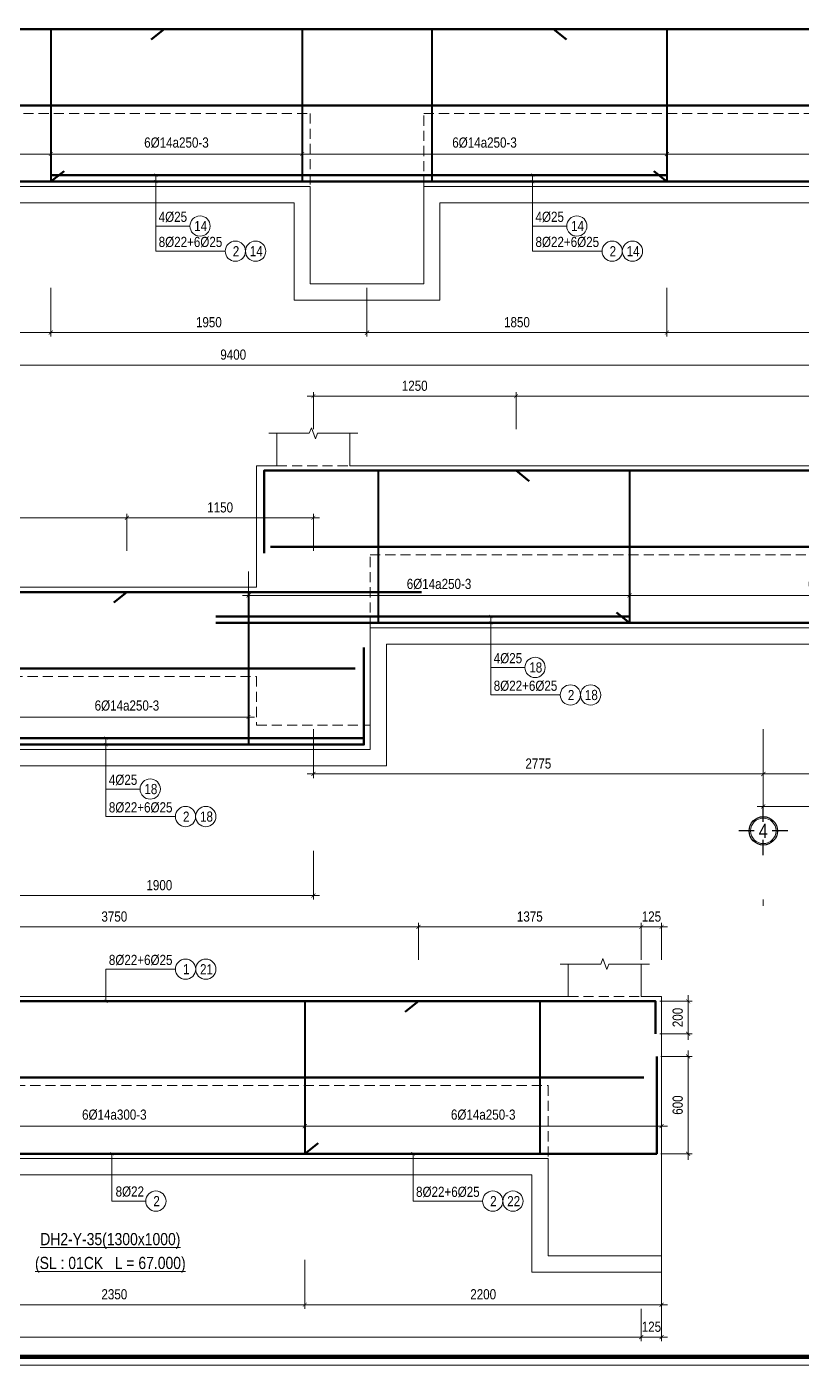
# Model space of a CAD drawing. Header units: millimetres. Extents: x 3014920 to 3563667, y -1638653 to -1356471.
# Drawn here: x 3503746 to 3508529, y -1620686 to -1612431 of the extents above; entities that cross this region are included whole.
import ezdxf
from ezdxf.enums import TextEntityAlignment as Align
from ezdxf.xclip import XClip

# ---------------------------------------------------------------- set-up
doc = ezdxf.new("R2010")
doc.units = ezdxf.units.MM
doc.header["$MEASUREMENT"] = 0
doc.header["$XCLIPFRAME"] = 0
doc.header["$PDMODE"] = 2
doc.linetypes.add('HIDDEN', pattern=[0.375, 0.25, -0.125])
doc.layers.get('0').update_dxf_attribs({"lineweight": 9})
doc.layers.get('Defpoints').update_dxf_attribs({"color": 10, "lineweight": 0})
for name, color, linetype, lineweight in [('2', 2, 'Continuous', 20), ('CDAI', 21, 'Continuous', 40), ('CTHEP', 50, 'Continuous', 50), ('DBAO', 90, 'Continuous', 13), ('DGIONG', 130, 'Continuous', 13), ('DMo', 9, 'HIDDEN', 9), ('KTH', 154, 'Continuous', 9), ('Net khuat', 8, 'HIDDEN', 13), ('TEXT', 7, 'Continuous', 15)]:
    doc.layers.add(name, color=color, linetype=linetype, lineweight=lineweight)
doc.layers.add('8', color=8, linetype='Continuous')
doc.styles.add('HELVECONDENSE', font='VHELVCN_0.TTF')
doc.styles.add('Star-HelCon', font='VHELVCN_0.TTF')
doc.styles.add('TTP-HelCon', font='VHELVCN_0.TTF')
doc.styles.add('VNI-HELVE-CONDENSE', font='VHELVCN_0.TTF')
doc.dimstyles.new('kc-25', dxfattribs={"dimtxt": 62.5, "dimasz": 20, "dimexe": 20, "dimexo": 50, "dimgap": 25, "dimtad": 3, "dimdec": 0, "dimzin": 0, "dimdsep": 46, "dimtxsty": 'VNI-HELVE-CONDENSE', "dimblk": 'DIM', "dimcen": 2.5, "dimclrd": 256, "dimclre": 154, "dimclrt": 7, "dimaunit": 1, "dimadec": 0, "dimazin": 0, "dimtfac": 1, "dimtdec": 0, "dimtix": 1, "dimtmove": 0, "dimatfit": 3, "dimldrblk": 'DOT', "dimfxl": 1, "dimtolj": 1, "dimtzin": 0, "dimarcsym": 0})
doc.dimstyles.new('TTP-25', dxfattribs={"dimscale": 25, "dimtxt": 2.5, "dimasz": 1, "dimexe": 1, "dimexo": 1, "dimgap": 0.09, "dimtad": 0, "dimdec": 4, "dimrnd": 1, "dimzin": 9, "dimdsep": 46, "dimtxsty": 'TTP-HelCon', "dimblk": 'ARCHTICK', "dimcen": 0.09, "dimdle": 1.5, "dimclrd": 256, "dimclre": 256, "dimclrt": 7, "dimadec": 0, "dimazin": 0, "dimtfac": 1, "dimtdec": 4, "dimtmove": 0, "dimatfit": 3, "dimldrblk": 'ARCHTICK', "dimfxl": 1, "dimtvp": 1, "dimtolj": 1, "dimtzin": 0, "dimarcsym": 0})

# ---------------------------------------------------------------- blocks, each defined once
blk = doc.blocks.new('_ArchTick')
at = {"color": 0, "linetype": 'ByBlock', "const_width": 0.15}
blk.add_lwpolyline([(-0.5, -0.5), (0.5, 0.5)], dxfattribs=at)
blk = doc.blocks.new('*D1720')
at = {"layer": 'Defpoints', "color": 0, "transparency": 16777216}
for p in [(64800, -1600), (67000, -1600), (67000, -1901)]:
    blk.add_point(p, dxfattribs=at)
at = {"layer": 'KTH', "lineweight": -2, "transparency": 16777216}
for p, q in [((64800, -1625), (64800, -1926)), ((67000, -1625), (67000, -1926)), ((64762.5, -1901), (67037.5, -1901))]:
    blk.add_line(p, q, dxfattribs=at)
at = {"layer": 'KTH', "lineweight": -2, "transparency": 16777216, "xscale": 25, "yscale": 25, "zscale": 25, "rotation": 180}
blk.add_blockref('_ArchTick', (64800, -1901), dxfattribs=at)
at = {"layer": 'KTH', "lineweight": -2, "transparency": 16777216, "xscale": 25, "yscale": 25, "zscale": 25}
blk.add_blockref('_ArchTick', (67000, -1901), dxfattribs=at)
at = {"layer": 'KTH', "color": 7, "transparency": 16777216, "insert": (65900, -1837.2), "char_height": 62.5, "attachment_point": 5, "style": 'TTP-HelCon'}
blk.add_mtext('\\A1;2200', dxfattribs=at)
blk = doc.blocks.new('*D1722')
at = {"layer": 'Defpoints', "color": 0, "transparency": 16777216}
for p in [(67000, 428.7), (66875, 200), (67000, 200)]:
    blk.add_point(p, dxfattribs=at)
at = {"layer": 'KTH', "lineweight": -2, "transparency": 16777216}
for p, q in [((66837.5, 428.7), (67037.5, 428.7)), ((66875, 225), (66875, 453.7)), ((67000, 225), (67000, 453.7))]:
    blk.add_line(p, q, dxfattribs=at)
at = {"layer": 'KTH', "lineweight": -2, "transparency": 16777216, "xscale": 25, "yscale": 25, "zscale": 25, "rotation": 180}
blk.add_blockref('_ArchTick', (66875, 428.7), dxfattribs=at)
at = {"layer": 'KTH', "lineweight": -2, "transparency": 16777216, "xscale": 25, "yscale": 25, "zscale": 25}
blk.add_blockref('_ArchTick', (67000, 428.7), dxfattribs=at)
at = {"layer": 'KTH', "color": 7, "transparency": 16777216, "insert": (66937.5, 492.5), "char_height": 62.5, "attachment_point": 5, "style": 'TTP-HelCon'}
blk.add_mtext('\\A1;125', dxfattribs=at)
blk = doc.blocks.new('*D1724')
at = {"layer": 'Defpoints', "color": 0, "transparency": 16777216}
for p in [(38550, -1600), (40400, -1600), (38550, -1901)]:
    blk.add_point(p, dxfattribs=at)
at = {"layer": 'KTH', "lineweight": -2, "transparency": 16777216}
for p, q in [((38550, -1625), (38550, -1926)), ((40400, -1625), (40400, -1926)), ((40437.5, -1901), (38512.5, -1901))]:
    blk.add_line(p, q, dxfattribs=at)
at = {"layer": 'KTH', "lineweight": -2, "transparency": 16777216, "xscale": 25, "yscale": 25, "zscale": 25, "rotation": 180}
blk.add_blockref('_ArchTick', (38550, -1901), dxfattribs=at)
at = {"layer": 'KTH', "lineweight": -2, "transparency": 16777216, "xscale": 25, "yscale": 25, "zscale": 25}
blk.add_blockref('_ArchTick', (40400, -1901), dxfattribs=at)
at = {"layer": 'KTH', "color": 7, "transparency": 16777216, "insert": (39475, -1837.2), "char_height": 62.5, "attachment_point": 5, "style": 'TTP-HelCon'}
blk.add_mtext('\\A1;1850', dxfattribs=at)
blk = doc.blocks.new('*D1725')
at = {"layer": 'Defpoints', "color": 0, "transparency": 16777216}
for p in [(40400, -1600), (42750.1, -1600), (42750.1, -1901)]:
    blk.add_point(p, dxfattribs=at)
at = {"layer": 'KTH', "lineweight": -2, "transparency": 16777216}
for p, q in [((40400, -1625), (40400, -1926)), ((42750.1, -1625), (42750.1, -1926)), ((40362.5, -1901), (42787.6, -1901))]:
    blk.add_line(p, q, dxfattribs=at)
at = {"layer": 'KTH', "lineweight": -2, "transparency": 16777216, "xscale": 25, "yscale": 25, "zscale": 25, "rotation": 180}
blk.add_blockref('_ArchTick', (40400, -1901), dxfattribs=at)
at = {"layer": 'KTH', "lineweight": -2, "transparency": 16777216, "xscale": 25, "yscale": 25, "zscale": 25}
blk.add_blockref('_ArchTick', (42750.1, -1901), dxfattribs=at)
at = {"layer": 'KTH', "color": 7, "transparency": 16777216, "insert": (41575, -1837.2), "char_height": 62.5, "attachment_point": 5, "style": 'TTP-HelCon'}
blk.add_mtext('\\A1;2350', dxfattribs=at)
blk = doc.blocks.new('*D1727')
at = {"layer": 'Defpoints', "color": 0, "transparency": 16777216}
for p in [(38150, -627.9), (40400, -602.9), (40400, -800)]:
    blk.add_point(p, dxfattribs=at)
at = {"layer": 'KTH', "lineweight": -2, "transparency": 16777216}
for p, q in [((38150, -652.9), (38150, -825)), ((40400, -627.9), (40400, -825)), ((38112.5, -800), (40437.5, -800))]:
    blk.add_line(p, q, dxfattribs=at)
at = {"layer": 'KTH', "lineweight": -2, "transparency": 16777216, "xscale": 25, "yscale": 25, "zscale": 25, "rotation": 180}
blk.add_blockref('_ArchTick', (38150, -800), dxfattribs=at)
at = {"layer": 'KTH', "lineweight": -2, "transparency": 16777216, "xscale": 25, "yscale": 25, "zscale": 25}
blk.add_blockref('_ArchTick', (40400, -800), dxfattribs=at)
at = {"layer": 'KTH', "color": 7, "transparency": 16777216, "insert": (39275, -730.1), "char_height": 62.5, "attachment_point": 5, "style": 'TTP-HelCon'}
blk.add_mtext('\\A1;6Þ14a250-3', dxfattribs=at)
blk = doc.blocks.new('*D1728')
at = {"layer": 'Defpoints', "color": 0, "transparency": 16777216}
for p in [(64800, -602.9), (67000, -602.9), (64800, -800)]:
    blk.add_point(p, dxfattribs=at)
at = {"layer": 'KTH', "lineweight": -2, "transparency": 16777216}
for p, q in [((64800, -627.9), (64800, -825)), ((67000, -627.9), (67000, -825)), ((67037.5, -800), (64762.5, -800))]:
    blk.add_line(p, q, dxfattribs=at)
at = {"layer": 'KTH', "lineweight": -2, "transparency": 16777216, "xscale": 25, "yscale": 25, "zscale": 25, "rotation": 180}
blk.add_blockref('_ArchTick', (64800, -800), dxfattribs=at)
at = {"layer": 'KTH', "lineweight": -2, "transparency": 16777216, "xscale": 25, "yscale": 25, "zscale": 25}
blk.add_blockref('_ArchTick', (67000, -800), dxfattribs=at)
at = {"layer": 'KTH', "color": 7, "transparency": 16777216, "insert": (65900, -730.1), "char_height": 62.5, "attachment_point": 5, "style": 'TTP-HelCon'}
blk.add_mtext('\\A1;6Þ14a250-3', dxfattribs=at)
blk = doc.blocks.new('dau truc')
blk.add_circle((0, 0), 180)
at = {"layer": '8'}
for p, q in [((0, 127), (0, 345)), ((-127, 0), (-345, 0)), ((0, -345), (0, -127)), ((345, 0), (127, 0))]:
    blk.add_line(p, q, dxfattribs=at)
blk.add_circle((0, 0), 200, dxfattribs=at)
at = {"layer": 'TEXT', "style": 'HELVECONDENSE'}
blk.add_attdef('A', text='', height=233, dxfattribs=at).set_placement((0, 0), align=Align.MIDDLE)
blk = doc.blocks.new('*D1730')
at = {"layer": 'Defpoints', "color": 0, "transparency": 16777216}
for p in [(51825, -2651), (56875, -2651), (51825, -2851)]:
    blk.add_point(p, dxfattribs=at)
at = {"layer": 'KTH', "lineweight": -2, "transparency": 16777216}
for p, q in [((51825, -2676), (51825, -2876)), ((56875, -2676), (56875, -2876)), ((56912.5, -2851), (51787.5, -2851))]:
    blk.add_line(p, q, dxfattribs=at)
at = {"layer": 'KTH', "lineweight": -2, "transparency": 16777216, "xscale": 25, "yscale": 25, "zscale": 25, "rotation": 180}
blk.add_blockref('_ArchTick', (51825, -2851), dxfattribs=at)
at = {"layer": 'KTH', "lineweight": -2, "transparency": 16777216, "xscale": 25, "yscale": 25, "zscale": 25}
blk.add_blockref('_ArchTick', (56875, -2851), dxfattribs=at)
at = {"layer": 'KTH', "color": 7, "transparency": 16777216, "insert": (54350, -2787.2), "char_height": 62.5, "attachment_point": 5, "style": 'TTP-HelCon'}
blk.add_mtext('\\A1;5050', dxfattribs=at)
blk = doc.blocks.new('*D1731')
at = {"layer": 'Defpoints', "color": 0, "transparency": 16777216}
for p in [(56875, -1901), (66875, -1901), (66875, -2101)]:
    blk.add_point(p, dxfattribs=at)
at = {"layer": 'KTH', "lineweight": -2, "transparency": 16777216}
for p, q in [((56875, -1926), (56875, -2126)), ((66875, -1926), (66875, -2126)), ((56837.5, -2101), (66912.5, -2101))]:
    blk.add_line(p, q, dxfattribs=at)
at = {"layer": 'KTH', "lineweight": -2, "transparency": 16777216, "xscale": 25, "yscale": 25, "zscale": 25, "rotation": 180}
blk.add_blockref('_ArchTick', (56875, -2101), dxfattribs=at)
at = {"layer": 'KTH', "lineweight": -2, "transparency": 16777216, "xscale": 25, "yscale": 25, "zscale": 25}
blk.add_blockref('_ArchTick', (66875, -2101), dxfattribs=at)
at = {"layer": 'KTH', "color": 7, "transparency": 16777216, "insert": (61875, -2037.2), "char_height": 62.5, "attachment_point": 5, "style": 'TTP-HelCon'}
blk.add_mtext('\\A1;10000', dxfattribs=at)
blk = doc.blocks.new('*D1741')
at = {"layer": 'Defpoints', "color": 0, "transparency": 16777216}
for p in [(62450, -602.9), (64800, -602.9), (62450, -800)]:
    blk.add_point(p, dxfattribs=at)
at = {"layer": 'KTH', "lineweight": -2, "transparency": 16777216}
for p, q in [((62450, -627.9), (62450, -825)), ((64800, -627.9), (64800, -825)), ((64837.5, -800), (62412.5, -800))]:
    blk.add_line(p, q, dxfattribs=at)
at = {"layer": 'KTH', "lineweight": -2, "transparency": 16777216, "xscale": 25, "yscale": 25, "zscale": 25, "rotation": 180}
blk.add_blockref('_ArchTick', (62450, -800), dxfattribs=at)
at = {"layer": 'KTH', "lineweight": -2, "transparency": 16777216, "xscale": 25, "yscale": 25, "zscale": 25}
blk.add_blockref('_ArchTick', (64800, -800), dxfattribs=at)
at = {"layer": 'KTH', "color": 7, "transparency": 16777216, "insert": (63625, -730.1), "char_height": 62.5, "attachment_point": 5, "style": 'TTP-HelCon'}
blk.add_mtext('\\A1;6Þ14a300-3', dxfattribs=at)
blk = doc.blocks.new('*D1743')
at = {"layer": 'Defpoints', "color": 0, "transparency": 16777216}
for p in [(62450, -1600), (64800, -1600), (64800, -1901)]:
    blk.add_point(p, dxfattribs=at)
at = {"layer": 'KTH', "lineweight": -2, "transparency": 16777216}
for p, q in [((62450, -1625), (62450, -1926)), ((64800, -1625), (64800, -1926)), ((62412.5, -1901), (64837.5, -1901))]:
    blk.add_line(p, q, dxfattribs=at)
at = {"layer": 'KTH', "lineweight": -2, "transparency": 16777216, "xscale": 25, "yscale": 25, "zscale": 25, "rotation": 180}
blk.add_blockref('_ArchTick', (62450, -1901), dxfattribs=at)
at = {"layer": 'KTH', "lineweight": -2, "transparency": 16777216, "xscale": 25, "yscale": 25, "zscale": 25}
blk.add_blockref('_ArchTick', (64800, -1901), dxfattribs=at)
at = {"layer": 'KTH', "color": 7, "transparency": 16777216, "insert": (63625, -1837.2), "char_height": 62.5, "attachment_point": 5, "style": 'TTP-HelCon'}
blk.add_mtext('\\A1;2350', dxfattribs=at)
blk = doc.blocks.new('*D1748')
at = {"layer": 'Defpoints', "color": 0, "transparency": 16777216}
for p in [(54100, -321.3), (52950, -550), (54100, -550)]:
    blk.add_point(p, dxfattribs=at)
at = {"layer": 'KTH', "lineweight": -2, "transparency": 16777216}
for p, q in [((52912.5, -321.3), (54137.5, -321.3)), ((52950, -525), (52950, -296.3)), ((54100, -525), (54100, -296.3))]:
    blk.add_line(p, q, dxfattribs=at)
at = {"layer": 'KTH', "lineweight": -2, "transparency": 16777216, "xscale": 25, "yscale": 25, "zscale": 25, "rotation": 180}
blk.add_blockref('_ArchTick', (52950, -321.3), dxfattribs=at)
at = {"layer": 'KTH', "lineweight": -2, "transparency": 16777216, "xscale": 25, "yscale": 25, "zscale": 25}
blk.add_blockref('_ArchTick', (54100, -321.3), dxfattribs=at)
at = {"layer": 'KTH', "color": 7, "transparency": 16777216, "insert": (53525, -257.5), "char_height": 62.5, "attachment_point": 5, "style": 'TTP-HelCon'}
blk.add_mtext('\\A1;1150', dxfattribs=at)
blk = doc.blocks.new('*D1749')
at = {"layer": 'Defpoints', "color": 0, "transparency": 16777216}
for p in [(49200, -321.3), (49200, -550), (52950, -550)]:
    blk.add_point(p, dxfattribs=at)
at = {"layer": 'KTH', "lineweight": -2, "transparency": 16777216}
for p, q in [((52987.5, -321.3), (49162.5, -321.3)), ((49200, -525), (49200, -296.3)), ((52950, -525), (52950, -296.3))]:
    blk.add_line(p, q, dxfattribs=at)
at = {"layer": 'KTH', "lineweight": -2, "transparency": 16777216, "xscale": 25, "yscale": 25, "zscale": 25, "rotation": 180}
blk.add_blockref('_ArchTick', (49200, -321.3), dxfattribs=at)
at = {"layer": 'KTH', "lineweight": -2, "transparency": 16777216, "xscale": 25, "yscale": 25, "zscale": 25}
blk.add_blockref('_ArchTick', (52950, -321.3), dxfattribs=at)
at = {"layer": 'KTH', "color": 7, "transparency": 16777216, "insert": (51075, -257.5), "char_height": 62.5, "attachment_point": 5, "style": 'TTP-HelCon'}
blk.add_mtext('\\A1;3750', dxfattribs=at)
blk = doc.blocks.new('DIM')
h = blk.add_hatch(color=1)
h.paths.add_polyline_path([(0.49, 0.29, 1), (0.29, 0.49), (-0.19, 0), (0.19, 0)])
h.paths.add_polyline_path([(0.19, 0), (-0.19, 0), (-0.49, -0.29, 1), (-0.29, -0.49)])
at = {"color": 9}
for p, q in [((-0.19, 0), (-1.5, 0)), ((0.19, 0), (1.5, 0))]:
    blk.add_line(p, q, dxfattribs=at)
at = {"color": 1}
for p, q in [((-0.49, -0.29), (0.29, 0.49)), ((-0.29, -0.49), (0.49, 0.29)), ((-0.19, 0), (0.19, 0))]:
    blk.add_line(p, q, dxfattribs=at)
blk.add_arc((-0.39, -0.39), 0.138, 135, 315, dxfattribs=at)
blk = doc.blocks.new('*D1752')
at = {"layer": 'Defpoints', "color": 0, "transparency": 16777216}
for p in [(40400, -602.9), (42750.1, -602.9), (40400, -800)]:
    blk.add_point(p, dxfattribs=at)
at = {"layer": 'KTH', "lineweight": -2, "transparency": 16777216}
for p, q in [((40400, -627.9), (40400, -825)), ((42750.1, -627.9), (42750.1, -825)), ((42787.6, -800), (40362.5, -800))]:
    blk.add_line(p, q, dxfattribs=at)
at = {"layer": 'KTH', "lineweight": -2, "transparency": 16777216, "xscale": 25, "yscale": 25, "zscale": 25, "rotation": 180}
blk.add_blockref('_ArchTick', (40400, -800), dxfattribs=at)
at = {"layer": 'KTH', "lineweight": -2, "transparency": 16777216, "xscale": 25, "yscale": 25, "zscale": 25}
blk.add_blockref('_ArchTick', (42750.1, -800), dxfattribs=at)
at = {"layer": 'KTH', "color": 7, "transparency": 16777216, "insert": (41575, -730.1), "char_height": 62.5, "attachment_point": 5, "style": 'TTP-HelCon'}
blk.add_mtext('\\A1;6Þ14a300-3', dxfattribs=at)
blk = doc.blocks.new('*D1755')
at = {"layer": 'Defpoints', "color": 0, "transparency": 16777216}
for p in [(52200, -2350), (54100, -2350), (52200, -2651)]:
    blk.add_point(p, dxfattribs=at)
at = {"layer": 'KTH', "lineweight": -2, "transparency": 16777216}
for p, q in [((52200, -2375), (52200, -2676)), ((54100, -2375), (54100, -2676)), ((54137.5, -2651), (52162.5, -2651))]:
    blk.add_line(p, q, dxfattribs=at)
at = {"layer": 'KTH', "lineweight": -2, "transparency": 16777216, "xscale": 25, "yscale": 25, "zscale": 25, "rotation": 180}
blk.add_blockref('_ArchTick', (52200, -2651), dxfattribs=at)
at = {"layer": 'KTH', "lineweight": -2, "transparency": 16777216, "xscale": 25, "yscale": 25, "zscale": 25}
blk.add_blockref('_ArchTick', (54100, -2651), dxfattribs=at)
at = {"layer": 'KTH', "color": 7, "transparency": 16777216, "insert": (53150, -2587.2), "char_height": 62.5, "attachment_point": 5, "style": 'TTP-HelCon'}
blk.add_mtext('\\A1;1900', dxfattribs=at)
blk = doc.blocks.new('*D1760')
at = {"layer": 'Defpoints', "color": 0, "transparency": 16777216}
for p in [(56875, -1600), (60600, -1600), (60600, -1901)]:
    blk.add_point(p, dxfattribs=at)
at = {"layer": 'KTH', "lineweight": -2, "transparency": 16777216}
for p, q in [((56875, -1625), (56875, -1926)), ((60600, -1625), (60600, -1926)), ((56837.5, -1901), (60637.5, -1901))]:
    blk.add_line(p, q, dxfattribs=at)
at = {"layer": 'KTH', "lineweight": -2, "transparency": 16777216, "xscale": 25, "yscale": 25, "zscale": 25, "rotation": 180}
blk.add_blockref('_ArchTick', (56875, -1901), dxfattribs=at)
at = {"layer": 'KTH', "lineweight": -2, "transparency": 16777216, "xscale": 25, "yscale": 25, "zscale": 25}
blk.add_blockref('_ArchTick', (60600, -1901), dxfattribs=at)
at = {"layer": 'KTH', "color": 7, "transparency": 16777216, "insert": (58737.5, -1837.2), "char_height": 62.5, "attachment_point": 5, "style": 'TTP-HelCon'}
blk.add_mtext('\\A1;3725', dxfattribs=at)
blk = doc.blocks.new('*D1761')
at = {"layer": 'Defpoints', "color": 0, "transparency": 16777216}
for p in [(52200, -1352.9), (53700, -1352.9), (52200, -1550)]:
    blk.add_point(p, dxfattribs=at)
at = {"layer": 'KTH', "lineweight": -2, "transparency": 16777216}
for p, q in [((52200, -1377.9), (52200, -1575)), ((53700, -1377.9), (53700, -1575)), ((53737.5, -1550), (52162.5, -1550))]:
    blk.add_line(p, q, dxfattribs=at)
at = {"layer": 'KTH', "lineweight": -2, "transparency": 16777216, "xscale": 25, "yscale": 25, "zscale": 25, "rotation": 180}
blk.add_blockref('_ArchTick', (52200, -1550), dxfattribs=at)
at = {"layer": 'KTH', "lineweight": -2, "transparency": 16777216, "xscale": 25, "yscale": 25, "zscale": 25}
blk.add_blockref('_ArchTick', (53700, -1550), dxfattribs=at)
at = {"layer": 'KTH', "color": 7, "transparency": 16777216, "insert": (52950, -1480.1), "char_height": 62.5, "attachment_point": 5, "style": 'TTP-HelCon'}
blk.add_mtext('\\A1;6Þ14a250-3', dxfattribs=at)
blk = doc.blocks.new('*D1763')
at = {"layer": 'Defpoints', "color": 0, "transparency": 16777216}
for p in [(36600, -602.9), (38150, -602.9), (38150, -800)]:
    blk.add_point(p, dxfattribs=at)
at = {"layer": 'KTH', "lineweight": -2, "transparency": 16777216}
for p, q in [((36600, -627.9), (36600, -825)), ((38150, -627.9), (38150, -825)), ((36562.5, -800), (38187.5, -800))]:
    blk.add_line(p, q, dxfattribs=at)
at = {"layer": 'KTH', "lineweight": -2, "transparency": 16777216, "xscale": 25, "yscale": 25, "zscale": 25, "rotation": 180}
blk.add_blockref('_ArchTick', (36600, -800), dxfattribs=at)
at = {"layer": 'KTH', "lineweight": -2, "transparency": 16777216, "xscale": 25, "yscale": 25, "zscale": 25}
blk.add_blockref('_ArchTick', (38150, -800), dxfattribs=at)
at = {"layer": 'KTH', "color": 7, "transparency": 16777216, "insert": (37375, -730.1), "char_height": 62.5, "attachment_point": 5, "style": 'TTP-HelCon'}
blk.add_mtext('\\A1;6Þ14a250-3', dxfattribs=at)
blk = doc.blocks.new('*D1764')
at = {"layer": 'Defpoints', "color": 0, "transparency": 16777216}
for p in [(33999.6, -602.9), (36600, -602.9), (36600, -800)]:
    blk.add_point(p, dxfattribs=at)
at = {"layer": 'KTH', "lineweight": -2, "transparency": 16777216}
for p, q in [((33999.6, -627.9), (33999.6, -825)), ((36600, -627.9), (36600, -825)), ((33962.1, -800), (36637.5, -800))]:
    blk.add_line(p, q, dxfattribs=at)
at = {"layer": 'KTH', "lineweight": -2, "transparency": 16777216, "xscale": 25, "yscale": 25, "zscale": 25, "rotation": 180}
blk.add_blockref('_ArchTick', (33999.6, -800), dxfattribs=at)
at = {"layer": 'KTH', "lineweight": -2, "transparency": 16777216, "xscale": 25, "yscale": 25, "zscale": 25}
blk.add_blockref('_ArchTick', (36600, -800), dxfattribs=at)
at = {"layer": 'KTH', "color": 7, "transparency": 16777216, "insert": (35299.8, -730.1), "char_height": 62.5, "attachment_point": 5, "style": 'TTP-HelCon'}
blk.add_mtext('\\A1;6Þ14a300-3', dxfattribs=at)
blk = doc.blocks.new('*D1768')
at = {"layer": 'Defpoints', "color": 0, "transparency": 16777216}
for p in [(66875, -1901), (67000, -1901), (66875, -2101)]:
    blk.add_point(p, dxfattribs=at)
at = {"layer": 'KTH', "lineweight": -2, "transparency": 16777216}
for p, q in [((66875, -1926), (66875, -2126)), ((67000, -1926), (67000, -2126)), ((67037.5, -2101), (66837.5, -2101))]:
    blk.add_line(p, q, dxfattribs=at)
at = {"layer": 'KTH', "lineweight": -2, "transparency": 16777216, "xscale": 25, "yscale": 25, "zscale": 25, "rotation": 180}
blk.add_blockref('_ArchTick', (66875, -2101), dxfattribs=at)
at = {"layer": 'KTH', "lineweight": -2, "transparency": 16777216, "xscale": 25, "yscale": 25, "zscale": 25}
blk.add_blockref('_ArchTick', (67000, -2101), dxfattribs=at)
at = {"layer": 'KTH', "color": 7, "transparency": 16777216, "insert": (66937.5, -2037.2), "char_height": 62.5, "attachment_point": 5, "style": 'TTP-HelCon'}
blk.add_mtext('\\A1;125', dxfattribs=at)
blk = doc.blocks.new('*D1769')
at = {"layer": 'Defpoints', "color": 0, "transparency": 16777216}
for p in [(65500, 428.7), (65500, 200), (66875, 200)]:
    blk.add_point(p, dxfattribs=at)
at = {"layer": 'KTH', "lineweight": -2, "transparency": 16777216}
for p, q in [((66912.5, 428.7), (65462.5, 428.7)), ((65500, 225), (65500, 453.7)), ((66875, 225), (66875, 453.7))]:
    blk.add_line(p, q, dxfattribs=at)
at = {"layer": 'KTH', "lineweight": -2, "transparency": 16777216, "xscale": 25, "yscale": 25, "zscale": 25, "rotation": 180}
blk.add_blockref('_ArchTick', (65500, 428.7), dxfattribs=at)
at = {"layer": 'KTH', "lineweight": -2, "transparency": 16777216, "xscale": 25, "yscale": 25, "zscale": 25}
blk.add_blockref('_ArchTick', (66875, 428.7), dxfattribs=at)
at = {"layer": 'KTH', "color": 7, "transparency": 16777216, "insert": (66187.5, 492.5), "char_height": 62.5, "attachment_point": 5, "style": 'TTP-HelCon'}
blk.add_mtext('\\A1;1375', dxfattribs=at)
blk = doc.blocks.new('*D1770')
at = {"layer": 'Defpoints', "color": 0, "transparency": 16777216}
for p in [(65500, 428.7), (61750, 200), (65500, 200)]:
    blk.add_point(p, dxfattribs=at)
at = {"layer": 'KTH', "lineweight": -2, "transparency": 16777216}
for p, q in [((61712.5, 428.7), (65537.5, 428.7)), ((61750, 225), (61750, 453.7)), ((65500, 225), (65500, 453.7))]:
    blk.add_line(p, q, dxfattribs=at)
at = {"layer": 'KTH', "lineweight": -2, "transparency": 16777216, "xscale": 25, "yscale": 25, "zscale": 25, "rotation": 180}
blk.add_blockref('_ArchTick', (61750, 428.7), dxfattribs=at)
at = {"layer": 'KTH', "lineweight": -2, "transparency": 16777216, "xscale": 25, "yscale": 25, "zscale": 25}
blk.add_blockref('_ArchTick', (65500, 428.7), dxfattribs=at)
at = {"layer": 'KTH', "color": 7, "transparency": 16777216, "insert": (63625, 492.5), "char_height": 62.5, "attachment_point": 5, "style": 'TTP-HelCon'}
blk.add_mtext('\\A1;3750', dxfattribs=at)
blk = doc.blocks.new('*D1774')
at = {"layer": 'Defpoints', "color": 0, "transparency": 16777216}
for p in [(33025, -1600), (42425, -1625), (33025, -2101)]:
    blk.add_point(p, dxfattribs=at)
at = {"layer": 'KTH', "lineweight": -2, "transparency": 16777216}
for p, q in [((33025, -1625), (33025, -2126)), ((42425, -1650), (42425, -2126)), ((42462.5, -2101), (32987.5, -2101))]:
    blk.add_line(p, q, dxfattribs=at)
at = {"layer": 'KTH', "lineweight": -2, "transparency": 16777216, "xscale": 25, "yscale": 25, "zscale": 25, "rotation": 180}
blk.add_blockref('_ArchTick', (33025, -2101), dxfattribs=at)
at = {"layer": 'KTH', "lineweight": -2, "transparency": 16777216, "xscale": 25, "yscale": 25, "zscale": 25}
blk.add_blockref('_ArchTick', (42425, -2101), dxfattribs=at)
at = {"layer": 'KTH', "color": 7, "transparency": 16777216, "insert": (37725, -2037.2), "char_height": 62.5, "attachment_point": 5, "style": 'TTP-HelCon'}
blk.add_mtext('\\A1;9400', dxfattribs=at)
blk = doc.blocks.new('*D1780')
at = {"layer": 'Defpoints', "color": 0, "transparency": 16777216}
for p in [(54100, -1600), (56875, -1600), (54100, -1901)]:
    blk.add_point(p, dxfattribs=at)
at = {"layer": 'KTH', "lineweight": -2, "transparency": 16777216}
for p, q in [((54100, -1625), (54100, -1926)), ((56875, -1625), (56875, -1926)), ((56912.5, -1901), (54062.5, -1901))]:
    blk.add_line(p, q, dxfattribs=at)
at = {"layer": 'KTH', "lineweight": -2, "transparency": 16777216, "xscale": 25, "yscale": 25, "zscale": 25, "rotation": 180}
blk.add_blockref('_ArchTick', (54100, -1901), dxfattribs=at)
at = {"layer": 'KTH', "lineweight": -2, "transparency": 16777216, "xscale": 25, "yscale": 25, "zscale": 25}
blk.add_blockref('_ArchTick', (56875, -1901), dxfattribs=at)
at = {"layer": 'KTH', "color": 7, "transparency": 16777216, "insert": (55487.5, -1837.2), "char_height": 62.5, "attachment_point": 5, "style": 'TTP-HelCon'}
blk.add_mtext('\\A1;2775', dxfattribs=at)
blk = doc.blocks.new('*D1797')
at = {"layer": 'Defpoints', "color": 0, "transparency": 16777216}
for p in [(33999.6, -1600), (36600, -1600), (33999.6, -1901)]:
    blk.add_point(p, dxfattribs=at)
at = {"layer": 'KTH', "lineweight": -2, "transparency": 16777216}
for p, q in [((33999.6, -1625), (33999.6, -1926)), ((36600, -1625), (36600, -1926)), ((36637.5, -1901), (33962.1, -1901))]:
    blk.add_line(p, q, dxfattribs=at)
at = {"layer": 'KTH', "lineweight": -2, "transparency": 16777216, "xscale": 25, "yscale": 25, "zscale": 25, "rotation": 180}
blk.add_blockref('_ArchTick', (33999.6, -1901), dxfattribs=at)
at = {"layer": 'KTH', "lineweight": -2, "transparency": 16777216, "xscale": 25, "yscale": 25, "zscale": 25}
blk.add_blockref('_ArchTick', (36600, -1901), dxfattribs=at)
at = {"layer": 'KTH', "color": 7, "transparency": 16777216, "insert": (35299.8, -1837.2), "char_height": 62.5, "attachment_point": 5, "style": 'TTP-HelCon'}
blk.add_mtext('\\A1;2600', dxfattribs=at)
blk = doc.blocks.new('*D1798')
at = {"layer": 'Defpoints', "color": 0, "transparency": 16777216}
for p in [(36600, -1600), (38549.6, -1600), (36600, -1901)]:
    blk.add_point(p, dxfattribs=at)
at = {"layer": 'KTH', "lineweight": -2, "transparency": 16777216}
for p, q in [((36600, -1625), (36600, -1926)), ((38549.6, -1625), (38549.6, -1926)), ((38587.1, -1901), (36562.5, -1901))]:
    blk.add_line(p, q, dxfattribs=at)
at = {"layer": 'KTH', "lineweight": -2, "transparency": 16777216, "xscale": 25, "yscale": 25, "zscale": 25, "rotation": 180}
blk.add_blockref('_ArchTick', (36600, -1901), dxfattribs=at)
at = {"layer": 'KTH', "lineweight": -2, "transparency": 16777216, "xscale": 25, "yscale": 25, "zscale": 25}
blk.add_blockref('_ArchTick', (38549.6, -1901), dxfattribs=at)
at = {"layer": 'KTH', "color": 7, "transparency": 16777216, "insert": (37574.8, -1837.2), "char_height": 62.5, "attachment_point": 5, "style": 'TTP-HelCon'}
blk.add_mtext('\\A1;1950', dxfattribs=at)
blk = doc.blocks.new('*D1799')
at = {"layer": 'Defpoints', "color": 0, "transparency": 16777216}
for p in [(53700, -627.9), (56050, -602.9), (56050, -800)]:
    blk.add_point(p, dxfattribs=at)
at = {"layer": 'KTH', "lineweight": -2, "transparency": 16777216}
for p, q in [((53700, -652.9), (53700, -825)), ((56050, -627.9), (56050, -825)), ((53662.5, -800), (56087.5, -800))]:
    blk.add_line(p, q, dxfattribs=at)
at = {"layer": 'KTH', "lineweight": -2, "transparency": 16777216, "xscale": 25, "yscale": 25, "zscale": 25, "rotation": 180}
blk.add_blockref('_ArchTick', (53700, -800), dxfattribs=at)
at = {"layer": 'KTH', "lineweight": -2, "transparency": 16777216, "xscale": 25, "yscale": 25, "zscale": 25}
blk.add_blockref('_ArchTick', (56050, -800), dxfattribs=at)
at = {"layer": 'KTH', "color": 7, "transparency": 16777216, "insert": (54875, -730.1), "char_height": 62.5, "attachment_point": 5, "style": 'TTP-HelCon'}
blk.add_mtext('\\A1;6Þ14a250-3', dxfattribs=at)
blk = doc.blocks.new('*D1801')
at = {"layer": 'Defpoints', "color": 0, "transparency": 16777216}
for p in [(56050, -602.9), (58650, -602.9), (56050, -800)]:
    blk.add_point(p, dxfattribs=at)
at = {"layer": 'KTH', "lineweight": -2, "transparency": 16777216}
for p, q in [((56050, -627.9), (56050, -825)), ((58650, -627.9), (58650, -825)), ((58687.5, -800), (56012.5, -800))]:
    blk.add_line(p, q, dxfattribs=at)
at = {"layer": 'KTH', "lineweight": -2, "transparency": 16777216, "xscale": 25, "yscale": 25, "zscale": 25, "rotation": 180}
blk.add_blockref('_ArchTick', (56050, -800), dxfattribs=at)
at = {"layer": 'KTH', "lineweight": -2, "transparency": 16777216, "xscale": 25, "yscale": 25, "zscale": 25}
blk.add_blockref('_ArchTick', (58650, -800), dxfattribs=at)
at = {"layer": 'KTH', "color": 7, "transparency": 16777216, "insert": (57350, -730.1), "char_height": 62.5, "attachment_point": 5, "style": 'TTP-HelCon'}
blk.add_mtext('\\A1;6Þ14a300-3', dxfattribs=at)
blk = doc.blocks.new('*D1802')
at = {"layer": 'Defpoints', "color": 0, "transparency": 16777216}
for p in [(55350, 428.7), (55350, 200), (59350, 200)]:
    blk.add_point(p, dxfattribs=at)
at = {"layer": 'KTH', "lineweight": -2, "transparency": 16777216}
for p, q in [((59387.5, 428.7), (55312.5, 428.7)), ((55350, 225), (55350, 453.7)), ((59350, 225), (59350, 453.7))]:
    blk.add_line(p, q, dxfattribs=at)
at = {"layer": 'KTH', "lineweight": -2, "transparency": 16777216, "xscale": 25, "yscale": 25, "zscale": 25, "rotation": 180}
blk.add_blockref('_ArchTick', (55350, 428.7), dxfattribs=at)
at = {"layer": 'KTH', "lineweight": -2, "transparency": 16777216, "xscale": 25, "yscale": 25, "zscale": 25}
blk.add_blockref('_ArchTick', (59350, 428.7), dxfattribs=at)
at = {"layer": 'KTH', "color": 7, "transparency": 16777216, "insert": (57350, 492.5), "char_height": 62.5, "attachment_point": 5, "style": 'TTP-HelCon'}
blk.add_mtext('\\A1;4000', dxfattribs=at)
blk = doc.blocks.new('*D1803')
at = {"layer": 'Defpoints', "color": 0, "transparency": 16777216}
for p in [(54100, 428.7), (54100, 200), (55350, 200)]:
    blk.add_point(p, dxfattribs=at)
at = {"layer": 'KTH', "lineweight": -2, "transparency": 16777216}
for p, q in [((55387.5, 428.7), (54062.5, 428.7)), ((54100, 225), (54100, 453.7)), ((55350, 225), (55350, 453.7))]:
    blk.add_line(p, q, dxfattribs=at)
at = {"layer": 'KTH', "lineweight": -2, "transparency": 16777216, "xscale": 25, "yscale": 25, "zscale": 25, "rotation": 180}
blk.add_blockref('_ArchTick', (54100, 428.7), dxfattribs=at)
at = {"layer": 'KTH', "lineweight": -2, "transparency": 16777216, "xscale": 25, "yscale": 25, "zscale": 25}
blk.add_blockref('_ArchTick', (55350, 428.7), dxfattribs=at)
at = {"layer": 'KTH', "color": 7, "transparency": 16777216, "insert": (54725, 492.5), "char_height": 62.5, "attachment_point": 5, "style": 'TTP-HelCon'}
blk.add_mtext('\\A1;1250', dxfattribs=at)
blk = doc.blocks.new('*D1808')
at = {"layer": 'Defpoints', "color": 0, "transparency": 16777216}
for p in [(66963.5, -30), (66963.5, -229.7), (67163.7, -229.7)]:
    blk.add_point(p, dxfattribs=at)
at = {"layer": 'KTH', "lineweight": -2, "transparency": 16777216}
for p, q in [((67163.7, 7.5), (67163.7, -267.2)), ((66988.5, -30), (67188.7, -30)), ((66988.5, -229.7), (67188.7, -229.7))]:
    blk.add_line(p, q, dxfattribs=at)
at = {"layer": 'KTH', "lineweight": -2, "transparency": 16777216, "xscale": 25, "yscale": 25, "zscale": 25}
for p, rotation in [((67163.7, -30), 90), ((67163.7, -229.7), 270)]:
    blk.add_blockref('_ArchTick', p, dxfattribs=dict(at, rotation=rotation))
at = {"layer": 'KTH', "color": 7, "transparency": 16777216, "insert": (67099.8, -129.9), "char_height": 62.5, "attachment_point": 5, "rotation": 90, "style": 'TTP-HelCon'}
blk.add_mtext('\\A1;200', dxfattribs=at)
blk = doc.blocks.new('*D1809')
at = {"layer": 'Defpoints', "color": 0, "transparency": 16777216}
for p in [(66970, -370), (66970, -970), (67163.7, -970)]:
    blk.add_point(p, dxfattribs=at)
at = {"layer": 'KTH', "lineweight": -2, "transparency": 16777216}
for p, q in [((66995, -370), (67188.7, -370)), ((67163.7, -332.5), (67163.7, -1007.5)), ((66995, -970), (67188.7, -970))]:
    blk.add_line(p, q, dxfattribs=at)
at = {"layer": 'KTH', "lineweight": -2, "transparency": 16777216, "xscale": 25, "yscale": 25, "zscale": 25}
for p, rotation in [((67163.7, -370), 90), ((67163.7, -970), 270)]:
    blk.add_blockref('_ArchTick', p, dxfattribs=dict(at, rotation=rotation))
at = {"layer": 'KTH', "color": 7, "transparency": 16777216, "insert": (67099.8, -670), "char_height": 62.5, "attachment_point": 5, "rotation": 90, "style": 'TTP-HelCon'}
blk.add_mtext('\\A1;600', dxfattribs=at)
blk = doc.blocks.new('CHG_XX_Khung ten')
blk.add_lwpolyline([(15, 579), (826, 579), (826, 15), (15, 15)], close=True)
at = {"color": 4, "linetype": 'Continuous', "const_width": 1}
blk.add_lwpolyline([(17, 577), (824, 577), (824, 17), (17, 17)], close=True, dxfattribs=at)
blk = doc.blocks.new('2Y-35')
at = {"layer": 'CDAI'}
for points in [[(36599.9925, -30), (36599.9925, -970)], [(38149.9925, -30), (38149.9925, -970)], [(38950, -30), (38950, -970)], [(40400, -30), (40400, -970)], [(54499.99952, -30), (54499.99952, -970)], [(56049.99952, -30), (56049.99952, -970)], [(64799.99777, -30), (64799.99777, -970.00001)], [(66249.99777, -30), (66249.99777, -970.00001)], [(53699.99202, -780), (53699.99202, -1720)]]:
    blk.add_lwpolyline(points, dxfattribs=at)
at = {"layer": 'CTHEP'}
for p, q in [((37218.56661, -94.5255), (37299.9925, -30)), ((39781.42589, -94.5255), (39700, -30)), ((55431.42541, -94.5255), (55349.99952, -30)), ((65418.57187, -94.5255), (65499.99777, -30)), ((44854.10409, -500), (80, -500)), ((66889.99026, -500), (53834.99337, -500)), ((52868.56613, -844.5255), (52949.99202, -780)), ((36681.41839, -905.4745), (36599.9925, -970)), ((40318.57411, -905.47451), (40400, -970)), ((55968.57363, -905.47451), (56049.99952, -970)), ((64881.42366, -905.47451), (64799.99777, -970)), ((54358.7549, -1250), (44359.65847, -1250))]:
    blk.add_line(p, q, dxfattribs=at)
for points in [[(30, -200), (30, -30), (44903.8448, -30), (44903.8448, -580.72632)], [(53796.12642, -540.00948), (53796.12642, -30), (66963.52193, -30), (66963.52193, -229.70863)], [(53499.18866, -970), (66969.99026, -970), (66969.99026, -370)], [(44308.94335, -780), (54765.94921, -780)], [(30, -970), (45139.21977, -970)], [(36599.9925, -930), (40400, -930)], [(53499.18866, -930), (56049.99952, -930)], [(44306.22115, -1121.43421), (44306.22115, -1720), (54411.2167, -1720), (54411.2167, -1121.26858)], [(52199.99202, -1680), (54411.2167, -1680)]]:
    blk.add_lwpolyline(points, dxfattribs=at)
at = {"layer": 'DBAO', "linetype": 'Continuous'}
for p, q in [((53874.99944, 200), (53874.99944, 0)), ((54324.99944, 0), (54324.99944, 200)), ((66424.99026, 200), (66424.99026, 0)), ((66874.99026, 200), (66874.99026, 0)), ((53749.99952, 0), (53874.99944, 0)), ((53749.99952, -750), (53749.99952, 0)), ((54324.99944, 0), (60375, 0)), ((60825, 0), (66424.99026, 0)), ((66999.99026, 0), (66999.99026, -1600)), ((48274.99992, -750), (53749.99952, -750))]:
    blk.add_line(p, q, dxfattribs=at)
at = {"layer": 'DBAO'}
for p, q in [((66874.98276, 0), (66999.99026, 0)), ((66999.99777, -1600), (66999.99777, -1700))]:
    blk.add_line(p, q, dxfattribs=at)
at = {"layer": 'DBAO', "linetype": 'Continuous', "flags": 128}
for points in [[(32400, -1000), (38200, -1000)], [(38900, -1000), (44250.09914, -1000), (44250.09914, -1750), (47700, -1750)], [(48400, -1750), (54449.99952, -1750), (54449.99952, -1000)], [(54449.99952, -1000), (60250.00945, -1000)], [(60950.00944, -1000), (66299.99777, -1000)], [(32500, -1100), (38100, -1100)], [(39000, -1100), (44150.09914, -1100)], [(48500, -1850), (54549.99952, -1850), (54549.99952, -1100)], [(54549.99952, -1100), (60150.00945, -1100)], [(61050.00944, -1100), (66199.99777, -1100)]]:
    blk.add_lwpolyline(points, dxfattribs=at)
at = {"layer": 'DBAO'}
for points in [[(38200, -1000), (38200, -1600), (38900, -1600), (38900, -1000)], [(66299.99777, -1000), (66299.99777, -1600), (66999.99777, -1600)], [(38100, -1100), (38100, -1700), (39000, -1700), (39000, -1100)], [(66199.99777, -1100), (66199.99777, -1700), (66999.99777, -1700)]]:
    blk.add_lwpolyline(points, dxfattribs=at)
at = {"layer": 'DGIONG', "linetype": 'Continuous', "flags": 128}
for points in [[(54374.99944, 200), (54124.99944, 200), (54112.49944, 165.65653), (54087.49944, 234.34347), (54074.99944, 200), (53824.98444, 200)], [(66924.99026, 200), (66674.98651, 200), (66662.48651, 165.65653), (66637.48651, 234.34347), (66624.98651, 200), (66374.97526, 200)]]:
    blk.add_lwpolyline(points, dxfattribs=at)
at = {"layer": 'DGIONG'}
for centre in [(64064.12867, 168.01783), (64189.12867, 168.01783), (37520.26606, -1243.93133), (39844.32784, -1243.93133), (55467.30515, -1243.93134), (63881.32751, -1262.04426), (65958.74082, -1262.04426), (66083.74082, -1262.04426), (37738.15556, -1398.91228), (37863.15556, -1398.91228), (40062.21734, -1398.91228), (40187.21734, -1398.91228), (55685.19465, -1413.91229), (55810.19465, -1413.91229), (53093.60729, -1993.93134), (53311.49679, -2163.91229), (53436.49679, -2163.91229)]:
    blk.add_circle(centre, 62.5, dxfattribs=at)
at = {"layer": 'Net khuat', "ltscale": 250}
for p, q in [((53874.77988, 0), (54324.99944, 0)), ((66424.99026, 0), (66874.98276, 0)), ((66874.98276, 0), (66874.99026, 0)), ((32400, -550), (38200, -550)), ((38200, -550), (38200, -1000)), ((38900, -550), (44250.09914, -550)), ((38900, -1000), (38900, -550)), ((54449.99952, -550), (60250.00945, -550)), ((54449.99952, -1000), (54449.99952, -550)), ((60950.00944, -550), (66299.99777, -550)), ((66299.99777, -550), (66299.99777, -1000)), ((48400, -1300), (53749.99952, -1300)), ((53749.99952, -1300), (53749.99952, -1600)), ((53749.99952, -1600), (54449.99952, -1600))]:
    blk.add_line(p, q, dxfattribs=at)
at = {"layer": '2', "ltscale": 300}
ref = blk.add_blockref('dau truc', (56874.99999, -2251.86454), dxfattribs=dict(at, xscale=0.436713129747659, yscale=0.436713129747659, zscale=0.436713129747659))
ref.add_attrib('A', '4', dxfattribs={"layer": 'TEXT', "height": 87.5, "style": 'HELVECONDENSE'}).set_placement((56874.99999, -2251.86454), align=Align.MIDDLE)
at = {"layer": 'TEXT', "style": 'TTP-HelCon'}
for s, p in [('8Þ22+6Þ25', (63591.3208, 193.87077, 0)), ('4Þ25', (37265.34769, -1218.07834, 0)), ('4Þ25', (39589.40947, -1218.07834, 0)), ('4Þ25', (55212.38677, -1218.07834, 0)), ('8Þ22', (63632.83928, -1234.1472, 0)), ('8Þ22+6Þ25', (65485.93294, -1236.19132, 0)), ('8Þ22+6Þ25', (37265.34769, -1373.05934, 0)), ('8Þ22+6Þ25', (39589.40947, -1373.05934, 0)), ('8Þ22+6Þ25', (55212.38677, -1388.05934, 0)), ('4Þ25', (52838.68892, -1968.07834, 0)), ('8Þ22+6Þ25', (52838.68892, -2138.05934, 0))]:
    blk.add_text(s, height=62.5, dxfattribs=at).set_placement(p)
at = {"layer": 'TEXT', "style": 'Star-HelCon'}
for s, p in [('1', (64068.29534, 168.01783)), ('21', (64193.29534, 168.01783)), ('14', (37524.43273, -1243.93133)), ('14', (39848.49451, -1243.93133)), ('18', (55471.47181, -1243.93134)), ('2', (63885.49418, -1262.04426)), ('2', (65962.90748, -1262.04426)), ('22', (66087.90748, -1262.04426)), ('2', (37742.32223, -1398.91228)), ('14', (37867.32223, -1398.91228)), ('2', (40066.38401, -1398.91228)), ('14', (40191.38401, -1398.91228)), ('2', (55689.36131, -1413.91229)), ('18', (55814.36131, -1413.91229)), ('18', (53097.77396, -1993.93134)), ('2', (53315.66346, -2163.91229)), ('18', (53440.66346, -2163.91229))]:
    blk.add_text(s, height=62.5, dxfattribs=at).set_placement(p, align=Align.MIDDLE)
at = {"layer": 'KTH'}
for base, p1, p2, picture, middle in [((54099.99201, 428.68311), (55349.99952, 200), (54099.99201, 200), '*D1803', (54724.99577, 492.51644)), ((55349.99952, 428.68311), (59349.99442, 200), (55349.99952, 200), '*D1802', (57349.99697, 492.51644)), ((65499.99777, 428.68311), (66874.99026, 200), (65499.99777, 200), '*D1769', (66187.49402, 492.51644)), ((49200.0075, -321.31689), (52949.9845, -550), (49200.0075, -550), '*D1749', (51074.996, -257.48356)), ((33024.99999, -2101), (42424.99999, -1625), (33024.99999, -1600), '*D1774', (37724.99999, -2037.16667)), ((42750.09163, -1901.04426), (40400, -1600), (42750.09163, -1600), '*D1725', (41575.04582, -1837.21093)), ((60600.0094431429, -1901.0442611543), (56874.9999911548, -1599.9999999683), (60600.0094431429, -1599.9999999683), '*D1760', (58737.5047171488, -1837.2109278209)), ((64799.99777, -1901.04426), (62450.00626, -1600), (64799.99777, -1600), '*D1743', (63625.00201, -1837.21093)), ((66999.99026, -1901.04426), (64799.99777, -1600), (66999.99026, -1600), '*D1720', (65899.99402, -1837.21093)), ((66874.99026, -2101), (66999.99026, -1901.04426), (66874.99026, -1901.04426), '*D1768', (66937.49026, -2037.16667)), ((51824.99999, -2851), (56874.99999, -2651.04426), (51824.99999, -2651.04426), '*D1730', (54349.99999, -2787.16667))]:
    dim = blk.add_linear_dim(base=base, p1=p1, p2=p2, dimstyle='TTP-25', override={"dimtmove": 1}, dxfattribs=at)
    dim.commit()
    dim.dimension.update_dxf_attribs({"geometry": picture, "text_midpoint": middle})
for base, p1, p2, angle, picture, middle in [((65499.99777, 428.68311), (61750.00945, 200), (65499.99777, 200), 180, '*D1770', (63625.00361, 492.51644)), ((66999.99777, 428.68311), (66874.99026, 200), (66999.99777, 200), 180, '*D1722', (66937.49402, 492.51644)), ((67163.66081, -229.70863), (66963.52193, -30), (66963.52193, -229.70863), 90, '*D1808', (67099.82748, -129.85432)), ((54099.99201, -321.31689), (52949.9845, -550), (54099.99201, -550), 180, '*D1748', (53524.98826, -257.48356)), ((67163.66081, -970), (66969.99026, -370), (66969.99026, -970), 90, '*D1809', (67099.82748, -670)), ((33999.58116, -1901.04426), (36599.9925, -1600), (33999.58116, -1600), 180, '*D1797', (35299.78683, -1837.21093)), ((36599.9925, -1901.04426), (38549.57366, -1600), (36599.9925, -1600), 180, '*D1798', (37574.78308, -1837.21093)), ((38550, -1901.04426), (40400, -1600), (38550, -1600), 180, '*D1724', (39475, -1837.21093)), ((54099.99952, -1901.04426), (56874.99999, -1600), (54099.99952, -1600), 180, '*D1780', (55487.49976, -1837.21093)), ((66874.99026, -2101), (56874.99999, -1901.04426), (66874.99026, -1901.04426), 180, '*D1731', (61874.99513, -2037.16667)), ((52199.99951, -2651.04426), (54099.99952, -2350), (52199.99951, -2350), 180, '*D1755', (53149.99951, -2587.21093))]:
    dim = blk.add_linear_dim(base=base, p1=p1, p2=p2, angle=angle, dimstyle='TTP-25', override={"dimtmove": 1}, dxfattribs=at)
    dim.commit()
    dim.dimension.update_dxf_attribs({"geometry": picture, "text_midpoint": middle})
for base, p1, p2, text, picture, middle in [((36599.9925, -800), (33999.58116, -602.86333), (36599.9925, -602.86333), '6Þ14a300-3', '*D1764', (35299.78683, -730.08334)), ((38150.00015, -800), (36600.00015, -602.86333), (38150.00015, -602.86333), '6Þ14a250-3', '*D1763', (37375.00015, -730.08334)), ((40400, -800), (38150.00015, -627.86333), (40400, -602.86333), '6Þ14a250-3', '*D1727', (39275.00008, -730.08334)), ((56049.99952, -800), (53699.99952, -627.86333), (56049.99952, -602.86333), '6Þ14a250-3', '*D1799', (54874.99952, -730.08333))]:
    dim = blk.add_linear_dim(base=base, p1=p1, p2=p2, text=text, dimstyle='TTP-25', override={"dimtmove": 1}, dxfattribs=at)
    dim.commit()
    dim.dimension.update_dxf_attribs({"geometry": picture, "text_midpoint": middle})
for base, p1, p2, text, picture, middle in [((40400, -800), (42750.09163, -602.86333), (40400, -602.86333), '6Þ14a300-3', '*D1752', (41575.04582, -730.08334)), ((56049.99952, -800), (58650.00194, -602.86333), (56049.99952, -602.86333), '6Þ14a300-3', '*D1801', (57350.00073, -730.08333)), ((62450.00626, -800), (64799.99777, -602.86333), (62450.00626, -602.86333), '6Þ14a300-3', '*D1741', (63625.00201, -730.08334)), ((64799.99777, -800), (66999.99497, -602.86447), (64799.99777, -602.86333), '6Þ14a250-3', '*D1728', (65899.99637, -730.08334)), ((52199.99951, -1550), (53699.99952, -1352.86333), (52199.99951, -1352.86333), '6Þ14a250-3', '*D1761', (52949.99951, -1480.08333))]:
    dim = blk.add_linear_dim(base=base, p1=p1, p2=p2, angle=180, text=text, dimstyle='TTP-25', override={"dimtmove": 1}, dxfattribs=at)
    dim.commit()
    dim.dimension.update_dxf_attribs({"geometry": picture, "text_midpoint": middle})
at = {"layer": 'DGIONG'}
for points in [[(63572.80895, -30), (63572.80877, 168.01783), (64001.62867, 168.01783)], [(37246.83588, -930), (37246.83565, -1243.93128), (37457.76606, -1243.93128)], [(37246.83584, -970), (37246.83565, -1398.91228), (37675.65556, -1398.91228)], [(39570.89766, -930), (39570.89744, -1243.93128), (39781.82784, -1243.93128)], [(39570.89762, -970), (39570.89744, -1398.91228), (39999.71734, -1398.91228)], [(55193.87497, -930), (55193.87474, -1243.93129), (55404.80515, -1243.93129)], [(55193.87492, -970), (55193.87474, -1413.91229), (55622.69465, -1413.91229)], [(63609.82751, -970), (63609.82725, -1262.04426), (63818.82751, -1262.04426)], [(65467.42109, -970), (65467.42091, -1262.04426), (65896.24082, -1262.04426)], [(52820.17712, -1680), (52820.17689, -1993.93129), (53031.10729, -1993.93129)], [(52820.17707, -1720), (52820.17689, -2163.91229), (53248.99679, -2163.91229)]]:
    blk.add_leader(points, dimstyle='kc-25', override={"dimtad": 0, "dimldrblk": 'ArchTick', "dimfxl": 100, "dimarcsym": 1}, dxfattribs=at)

msp = doc.modelspace()

# ---------------------------------------------------------------- block references
at = {"layer": 'DMo'}
ref = msp.add_blockref('2Y-35', (3467294.5175, -1612416.44029), dxfattribs=at)
XClip(ref).set_block_clipping_path([(31561.7433412508, -2904.0750034638), (48579.2808579239, 1308.7115025851)])
ref = msp.add_blockref('2Y-35', (3451413.90602, -1615138.25661), dxfattribs=at)
XClip(ref).set_block_clipping_path([(47442.3549067592, -2713.9368980201), (62885.1729304851, 840.9531080429)])
ref = msp.add_blockref('2Y-35', (3440661.31802, -1618411.21478), dxfattribs=at)
XClip(ref).set_block_clipping_path([(58361.6243647742, -2274.3015276901), (68647.8224368263, 609.1276105759)])

# ---------------------------------------------------------------- texts
at = {"layer": 'TEXT', "style": 'TTP-HelCon'}
for s, p in [('%%UDH2-Y-35(1300x1000)', (3504261.59841, -1619945.21317)), ('%%U(SL : 01CK   L = 67.000)', (3504261.59841, -1620092.10777))]:
    msp.add_text(s, height=75, dxfattribs=at).set_placement(p, align=Align.CENTER)

# ---------------------------------------------------------------- next in the draw order: block references
at = {"color": 5, "xscale": 25.92478421704392, "yscale": 25.92478421704392, "zscale": 25.92478421704392}
msp.add_blockref('CHG_XX_Khung ten', (3498258.98493, -1621074.38806), dxfattribs=at)

doc.saveas('drawing.dxf')
